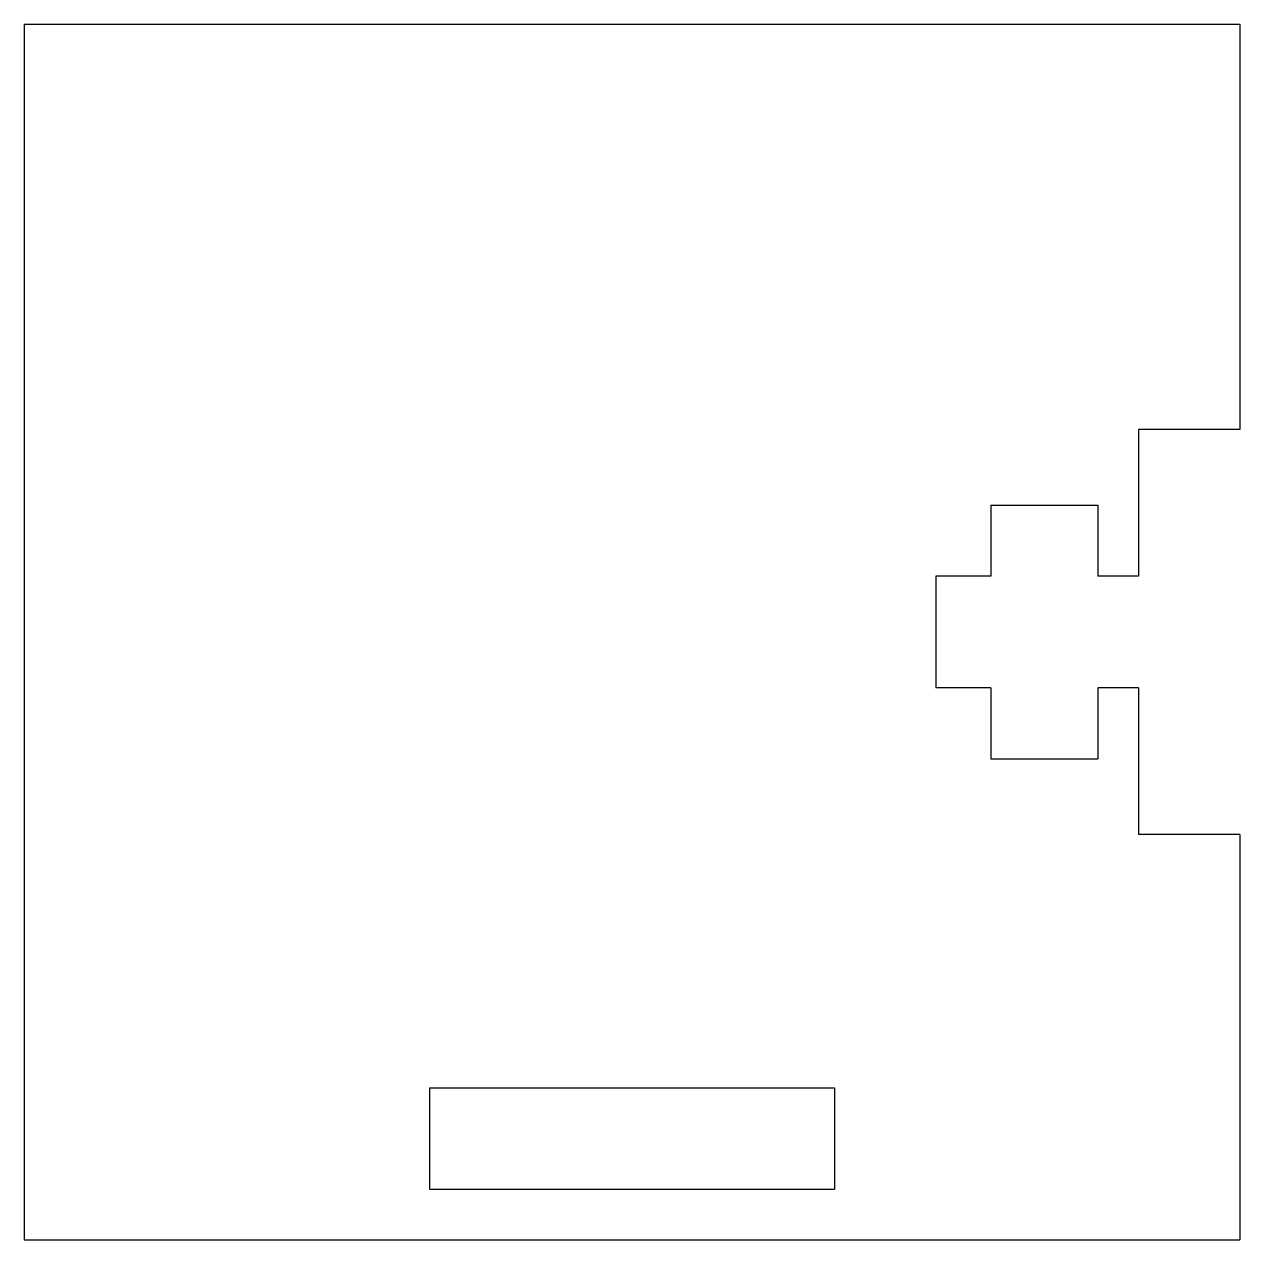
# Model space of a CAD drawing. Extents: x -2.42 to -0.92, y 0.43 to 1.93.
import ezdxf

# ---------------------------------------------------------------- set-up
doc = ezdxf.new("R2010")
doc.units = 0
doc.layers.add('VISIBLE', color=7, linetype='CONTINUOUS')

msp = doc.modelspace()

# ---------------------------------------------------------------- linework, layer by layer
at = {"layer": 'VISIBLE'}
for p, q in [((-2.4177, 1.9324, 0.125), (-0.9177, 1.9324, 0.125)), ((-2.4177, 1.9324, 0.125), (-2.4177, 0.4324, 0.125)), ((-0.9177, 1.9324, 0.125), (-0.9177, 1.4324, 0.125)), ((-1.0427, 1.4324, 0.125), (-1.0427, 1.2514, 0.125)), ((-0.9177, 1.4324, 0.125), (-1.0427, 1.4324, 0.125)), ((-1.2247, 1.3389, 0.125), (-1.2247, 1.2514, 0.125)), ((-1.2247, 1.3389, 0.125), (-1.0927, 1.3389, 0.125)), ((-1.0927, 1.3389, 0.125), (-1.0927, 1.2514, 0.125)), ((-1.2927, 1.2514, 0.125), (-1.2927, 1.1134, 0.125)), ((-1.2247, 1.2514, 0.125), (-1.2927, 1.2514, 0.125)), ((-1.0427, 1.2514, 0.125), (-1.0927, 1.2514, 0.125)), ((-1.2247, 1.1134, 0.125), (-1.2927, 1.1134, 0.125)), ((-1.2247, 1.1134, 0.125), (-1.2247, 1.0259, 0.125)), ((-1.0427, 1.1134, 0.125), (-1.0927, 1.1134, 0.125)), ((-1.0927, 1.1134, 0.125), (-1.0927, 1.0259, 0.125)), ((-1.0427, 1.1134, 0.125), (-1.0427, 0.9324, 0.125)), ((-1.2247, 1.0259, 0.125), (-1.0927, 1.0259, 0.125)), ((-0.9177, 0.9324, 0.125), (-1.0427, 0.9324, 0.125)), ((-0.9177, 0.9324, 0.125), (-0.9177, 0.4324, 0.125)), ((-1.9177, 0.6199, 0.125), (-1.9177, 0.4949, 0.125)), ((-1.9177, 0.6199, 0.125), (-1.4177, 0.6199, 0.125)), ((-1.4177, 0.6199, 0.125), (-1.4177, 0.4949, 0.125)), ((-1.9177, 0.4949, 0.125), (-1.4177, 0.4949, 0.125)), ((-2.4177, 0.4324, 0.125), (-0.9177, 0.4324, 0.125))]:
    msp.add_line(p, q, dxfattribs=at)

doc.saveas('drawing.dxf')
